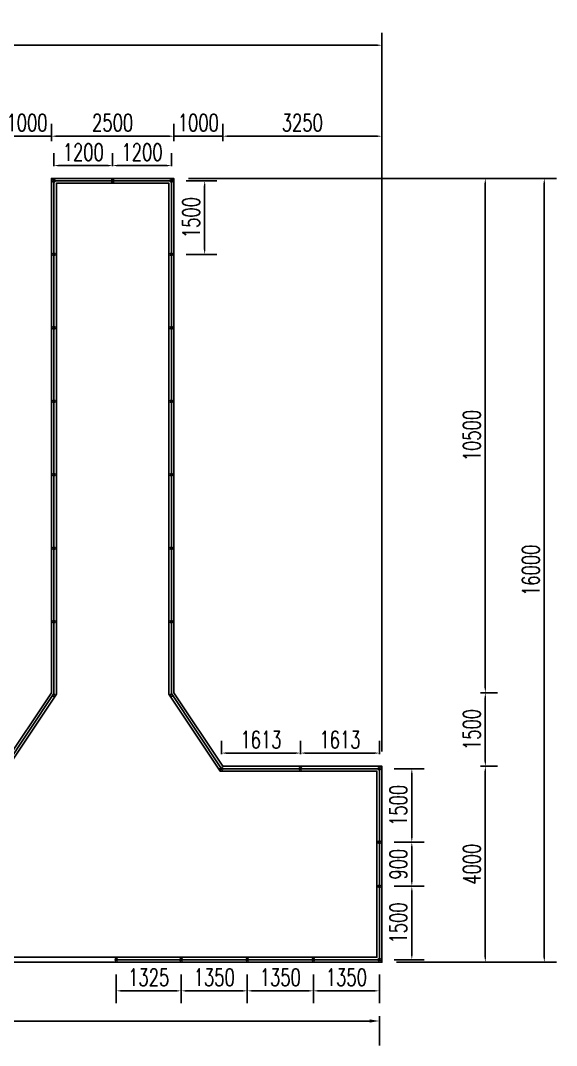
# Model space of a CAD drawing. Extents: x -89702 to 926017, y -610001 to -56924.
# Drawn here: x 542684 to 553634, y -231278 to -210354 of the extents above; entities that cross this region are included whole.
import ezdxf

# ---------------------------------------------------------------- set-up
doc = ezdxf.new("R2010")
doc.units = 0
doc.header["$LTSCALE"] = 10
doc.header["$MEASUREMENT"] = 0
for name, color, linetype in [('L-TEXT文字标注', 7, 'Continuous'), ('W-PLASTIC_RAILINGS塑木栏杆', 6, 'Continuous'), ('W-STEEL_FRAME钢架', 3, 'Continuous')]:
    doc.layers.add(name, color=color, linetype=linetype)
doc.layers.add('文字标注', color=7, linetype='Continuous', lineweight=18)
doc.styles.add('STANDARD_T3', font='simplex.shx', dxfattribs={"width": 0.7, "bigfont": 'gbcbig.shx'})
doc.dimstyles.new('W&&100', dxfattribs={"dimtxt": 350, "dimasz": 100, "dimexe": 250, "dimexo": 300, "dimgap": 100, "dimtad": 1, "dimdec": 0, "dimzin": 0, "dimdsep": 46, "dimtxsty": 'STANDARD_T3', "dimcen": 0.09, "dimclrd": 1, "dimclre": 1, "dimclrt": 7, "dimazin": 2, "dimtfac": 1, "dimtdec": 0, "dimtix": 1, "dimtmove": 2, "dimatfit": 3, "dimfxl": 0, "dimtolj": 1, "dimtzin": 0, "dimarcsym": 0})
doc.dimstyles.new('W&&200', dxfattribs={"dimtxt": 700, "dimasz": 200, "dimexe": 500, "dimexo": 600, "dimgap": 200, "dimtad": 1, "dimdec": 0, "dimzin": 0, "dimdsep": 46, "dimtxsty": 'STANDARD_T3', "dimcen": 0.09, "dimclrd": 1, "dimclre": 1, "dimclrt": 7, "dimazin": 2, "dimtfac": 1, "dimtdec": 0, "dimtix": 1, "dimtmove": 2, "dimatfit": 3, "dimfxl": 0, "dimtolj": 1, "dimtzin": 0, "dimarcsym": 0})

# ---------------------------------------------------------------- blocks, each defined once
blk = doc.blocks.new('*D1788')
at = {"layer": 'Defpoints', "color": 0, "transparency": 16777216}
for p in [(545816, -212716), (545816, -213578), (543316, -224078)]:
    blk.add_point(p, dxfattribs=at)
at = {"layer": '文字标注', "color": 1, "lineweight": -2, "transparency": 16777216}
for p, q in [((543316, -212816), (543316, -212466)), ((545816, -212816), (545816, -212466)), ((543416, -212716), (545716, -212716))]:
    blk.add_line(p, q, dxfattribs=at)
at = {"layer": '文字标注', "color": 1, "transparency": 16777216}
for points in [[(543416, -212700), (543416, -212733), (543316, -212716)], [(545716, -212700), (545716, -212733), (545816, -212716)]]:
    blk.add_solid(points, dxfattribs=at)
at = {"layer": '文字标注', "color": 7, "transparency": 16777216, "insert": (544566, -212441), "char_height": 350, "attachment_point": 5, "style": 'STANDARD_T3'}
blk.add_mtext('\\A1;2500', dxfattribs=at)
blk = doc.blocks.new('*D1789')
at = {"layer": 'Defpoints', "color": 0, "transparency": 16777216}
for p in [(546816, -212716), (545816, -213578), (546816, -225578)]:
    blk.add_point(p, dxfattribs=at)
at = {"layer": '文字标注', "color": 1, "lineweight": -2, "transparency": 16777216}
for p, q in [((545816, -212816), (545816, -212466)), ((546816, -212816), (546816, -212466)), ((545716, -212716), (545616, -212716)), ((545816, -212716), (546816, -212716)), ((546916, -212716), (547016, -212716))]:
    blk.add_line(p, q, dxfattribs=at)
at = {"layer": '文字标注', "color": 1, "transparency": 16777216}
for points in [[(545716, -212700), (545716, -212733), (545816, -212716)], [(546916, -212700), (546916, -212733), (546816, -212716)]]:
    blk.add_solid(points, dxfattribs=at)
at = {"layer": '文字标注', "color": 7, "transparency": 16777216, "insert": (546316, -212441), "char_height": 350, "attachment_point": 5, "style": 'STANDARD_T3'}
blk.add_mtext('\\A1;1000', dxfattribs=at)
blk = doc.blocks.new('*D1790')
at = {"layer": 'Defpoints', "color": 0, "transparency": 16777216}
for p in [(546816, -212716), (546816, -225578), (550066, -225578)]:
    blk.add_point(p, dxfattribs=at)
at = {"layer": '文字标注', "color": 1, "lineweight": -2, "transparency": 16777216}
for p, q in [((546816, -212816), (546816, -212466)), ((550066, -212816), (550066, -212466)), ((549966, -212716), (546916, -212716))]:
    blk.add_line(p, q, dxfattribs=at)
at = {"layer": '文字标注', "color": 1, "transparency": 16777216}
for points in [[(546916, -212700), (546916, -212733), (546816, -212716)], [(549966, -212700), (549966, -212733), (550066, -212716)]]:
    blk.add_solid(points, dxfattribs=at)
at = {"layer": '文字标注', "color": 7, "transparency": 16777216, "insert": (548441, -212441), "char_height": 350, "attachment_point": 5, "style": 'STANDARD_T3'}
blk.add_mtext('\\A1;3250', dxfattribs=at)
blk = doc.blocks.new('*D1791')
at = {"layer": 'Defpoints', "color": 0, "transparency": 16777216}
for p in [(545816, -213578), (545816, -224078), (552179, -224078)]:
    blk.add_point(p, dxfattribs=at)
at = {"layer": '文字标注', "color": 1, "lineweight": -2, "transparency": 16777216}
for p, q in [((552079, -213578), (552429, -213578)), ((552179, -213678), (552179, -223978)), ((552079, -224078), (552429, -224078))]:
    blk.add_line(p, q, dxfattribs=at)
at = {"layer": '文字标注', "color": 1, "transparency": 16777216}
for points in [[(552163, -213678), (552196, -213678), (552179, -213578)], [(552163, -223978), (552196, -223978), (552179, -224078)]]:
    blk.add_solid(points, dxfattribs=at)
at = {"layer": '文字标注', "color": 7, "transparency": 16777216, "insert": (551904, -218828), "char_height": 350, "attachment_point": 5, "rotation": 90, "style": 'STANDARD_T3'}
blk.add_mtext('\\A1;10500', dxfattribs=at)
blk = doc.blocks.new('*D1792')
at = {"layer": 'Defpoints', "color": 0, "transparency": 16777216}
for p in [(545816, -224078), (546816, -225578), (552179, -225578)]:
    blk.add_point(p, dxfattribs=at)
at = {"layer": '文字标注', "color": 1, "lineweight": -2, "transparency": 16777216}
for p, q in [((552079, -224078), (552429, -224078)), ((552179, -224178), (552179, -225478)), ((552079, -225578), (552429, -225578))]:
    blk.add_line(p, q, dxfattribs=at)
at = {"layer": '文字标注', "color": 1, "transparency": 16777216}
for points in [[(552163, -224178), (552196, -224178), (552179, -224078)], [(552163, -225478), (552196, -225478), (552179, -225578)]]:
    blk.add_solid(points, dxfattribs=at)
at = {"layer": '文字标注', "color": 7, "transparency": 16777216, "insert": (551904, -224828), "char_height": 350, "attachment_point": 5, "rotation": 90, "style": 'STANDARD_T3'}
blk.add_mtext('\\A1;1500', dxfattribs=at)
blk = doc.blocks.new('*D1793')
at = {"layer": 'Defpoints', "color": 0, "transparency": 16777216}
for p in [(550066, -225578), (550066, -229578), (552179, -229578)]:
    blk.add_point(p, dxfattribs=at)
at = {"layer": '文字标注', "color": 1, "lineweight": -2, "transparency": 16777216}
for p, q in [((552079, -225578), (552429, -225578)), ((552179, -225678), (552179, -229478)), ((552079, -229578), (552429, -229578))]:
    blk.add_line(p, q, dxfattribs=at)
at = {"layer": '文字标注', "color": 1, "transparency": 16777216}
for points in [[(552163, -225678), (552196, -225678), (552179, -225578)], [(552163, -229478), (552196, -229478), (552179, -229578)]]:
    blk.add_solid(points, dxfattribs=at)
at = {"layer": '文字标注', "color": 7, "transparency": 16777216, "insert": (551904, -227578), "char_height": 350, "attachment_point": 5, "rotation": 90, "style": 'STANDARD_T3'}
blk.add_mtext('\\A1;4000', dxfattribs=at)
blk = doc.blocks.new('*D1794')
at = {"layer": 'Defpoints', "color": 0, "transparency": 16777216}
for p in [(514116, -229528), (550016, -229528), (514116, -230778)]:
    blk.add_point(p, dxfattribs=at)
at = {"layer": 'L-TEXT文字标注', "color": 1, "lineweight": -2, "transparency": 16777216}
for p, q in [((514116, -230678), (514116, -231278)), ((549816, -230778), (514316, -230778)), ((550016, -230678), (550016, -231278))]:
    blk.add_line(p, q, dxfattribs=at)
at = {"layer": 'L-TEXT文字标注', "color": 1, "transparency": 16777216}
for points in [[(514316, -230745), (514316, -230811), (514116, -230778)], [(549816, -230745), (549816, -230811), (550016, -230778)]]:
    blk.add_solid(points, dxfattribs=at)
at = {"layer": 'L-TEXT文字标注', "color": 7, "transparency": 16777216, "insert": (532066, -230228), "char_height": 700, "attachment_point": 5, "style": 'STANDARD_T3'}
blk.add_mtext('\\A1;35900', dxfattribs=at)
blk = doc.blocks.new('*D1785')
at = {"layer": 'Defpoints', "color": 0, "transparency": 16777216}
for p in [(550066, -210859), (514066, -225578), (550066, -225578)]:
    blk.add_point(p, dxfattribs=at)
at = {"layer": '文字标注', "color": 1, "lineweight": -2, "transparency": 16777216}
for p, q in [((514066, -225278), (514066, -210609)), ((550066, -225278), (550066, -210609)), ((514166, -210859), (549966, -210859))]:
    blk.add_line(p, q, dxfattribs=at)
at = {"layer": '文字标注', "color": 1, "transparency": 16777216}
for points in [[(514166, -210842), (514166, -210876), (514066, -210859)], [(549966, -210842), (549966, -210876), (550066, -210859)]]:
    blk.add_solid(points, dxfattribs=at)
at = {"layer": '文字标注', "color": 7, "transparency": 16777216, "insert": (532066, -210584), "char_height": 350, "attachment_point": 5, "style": 'STANDARD_T3'}
blk.add_mtext('\\A1;36000', dxfattribs=at)
blk = doc.blocks.new('*D1786')
at = {"layer": 'Defpoints', "color": 0, "transparency": 16777216}
for p in [(545816, -213578), (550066, -229578), (553384, -229578)]:
    blk.add_point(p, dxfattribs=at)
at = {"layer": '文字标注', "color": 1, "lineweight": -2, "transparency": 16777216}
for p, q in [((546116, -213578), (553634, -213578)), ((553384, -213678), (553384, -229478)), ((550366, -229578), (553634, -229578))]:
    blk.add_line(p, q, dxfattribs=at)
at = {"layer": '文字标注', "color": 1, "transparency": 16777216}
for points in [[(553367, -213678), (553400, -213678), (553384, -213578)], [(553367, -229478), (553400, -229478), (553384, -229578)]]:
    blk.add_solid(points, dxfattribs=at)
at = {"layer": '文字标注', "color": 7, "transparency": 16777216, "insert": (553109, -221578), "char_height": 350, "attachment_point": 5, "rotation": 90, "style": 'STANDARD_T3'}
blk.add_mtext('\\A1;16000', dxfattribs=at)
blk = doc.blocks.new('*U1986')
at = {"layer": 'W-PLASTIC_RAILINGS塑木栏杆'}
blk.add_circle((0, 0), 25, dxfattribs=at)
blk = doc.blocks.new('*U1987')
at = {"layer": 'W-PLASTIC_RAILINGS塑木栏杆', "color": 0, "linetype": 'ByBlock', "lineweight": -2, "transparency": 16777216}
for p in [(0, 0), (0, -1500), (0, -3000), (0, -4500), (0, -6000), (0, -7500), (0, -9000), (0, -10500)]:
    blk.add_blockref('*U1986', p, dxfattribs=at)
blk = doc.blocks.new('*U1988')
at = {"layer": 'W-PLASTIC_RAILINGS塑木栏杆'}
blk.add_circle((0, 0), 25, dxfattribs=at)
blk = doc.blocks.new('*U1989')
at = {"layer": 'W-PLASTIC_RAILINGS塑木栏杆', "color": 0, "linetype": 'ByBlock', "lineweight": -2, "transparency": 16777216}
for p in [(0, 0), (0, -1500), (0, -3000), (0, -4500), (0, -6000), (0, -7500), (0, -9000), (0, -10500)]:
    blk.add_blockref('*U1988', p, dxfattribs=at)
blk = doc.blocks.new('*D2016')
at = {"layer": 'Defpoints', "color": 0, "transparency": 16777216}
for p in [(542316, -212716), (543316, -213578), (542316, -225578)]:
    blk.add_point(p, dxfattribs=at)
at = {"layer": '文字标注', "color": 1, "lineweight": -2, "transparency": 16777216}
for p, q in [((542316, -212816), (542316, -212466)), ((543316, -212816), (543316, -212466)), ((542216, -212716), (542116, -212716)), ((543316, -212716), (542316, -212716)), ((543416, -212716), (543516, -212716))]:
    blk.add_line(p, q, dxfattribs=at)
at = {"layer": '文字标注', "color": 1, "transparency": 16777216}
for points in [[(542216, -212700), (542216, -212733), (542316, -212716)], [(543416, -212700), (543416, -212733), (543316, -212716)]]:
    blk.add_solid(points, dxfattribs=at)
at = {"layer": '文字标注', "color": 7, "transparency": 16777216, "insert": (542816, -212441), "char_height": 350, "attachment_point": 5, "style": 'STANDARD_T3'}
blk.add_mtext('\\A1;1000', dxfattribs=at)
blk = doc.blocks.new('*D2025')
at = {"layer": 'Defpoints', "color": 0, "transparency": 16777216}
for p in [(545766, -213316), (544566, -213628), (545766, -213628)]:
    blk.add_point(p, dxfattribs=at)
at = {"layer": '文字标注', "color": 1, "lineweight": -2, "transparency": 16777216}
for p, q in [((544566, -213328), (544566, -213066)), ((545766, -213328), (545766, -213066)), ((544666, -213316), (545666, -213316))]:
    blk.add_line(p, q, dxfattribs=at)
at = {"layer": '文字标注', "color": 1, "transparency": 16777216}
for points in [[(544666, -213299), (544666, -213333), (544566, -213316)], [(545666, -213299), (545666, -213333), (545766, -213316)]]:
    blk.add_solid(points, dxfattribs=at)
at = {"layer": '文字标注', "color": 7, "transparency": 16777216, "insert": (545166, -213041), "char_height": 350, "attachment_point": 5, "style": 'STANDARD_T3'}
blk.add_mtext('\\A1;1200', dxfattribs=at)
blk = doc.blocks.new('*D2026')
at = {"layer": 'Defpoints', "color": 0, "transparency": 16777216}
for p in [(544566, -213316), (543366, -213628), (544566, -213628)]:
    blk.add_point(p, dxfattribs=at)
at = {"layer": '文字标注', "color": 1, "lineweight": -2, "transparency": 16777216}
for p, q in [((543366, -213328), (543366, -213066)), ((544566, -213328), (544566, -213066)), ((543466, -213316), (544466, -213316))]:
    blk.add_line(p, q, dxfattribs=at)
at = {"layer": '文字标注', "color": 1, "transparency": 16777216}
for points in [[(543466, -213299), (543466, -213333), (543366, -213316)], [(544466, -213299), (544466, -213333), (544566, -213316)]]:
    blk.add_solid(points, dxfattribs=at)
at = {"layer": '文字标注', "color": 7, "transparency": 16777216, "insert": (543966, -213041), "char_height": 350, "attachment_point": 5, "style": 'STANDARD_T3'}
blk.add_mtext('\\A1;1200', dxfattribs=at)
blk = doc.blocks.new('*D2027')
at = {"layer": 'Defpoints', "color": 0, "transparency": 16777216}
for p in [(545766, -213628), (545766, -215128), (546446, -215128)]:
    blk.add_point(p, dxfattribs=at)
at = {"layer": '文字标注', "color": 1, "lineweight": -2, "transparency": 16777216}
for p, q in [((546066, -213628), (546696, -213628)), ((546446, -213728), (546446, -215028)), ((546066, -215128), (546696, -215128))]:
    blk.add_line(p, q, dxfattribs=at)
at = {"layer": '文字标注', "color": 1, "transparency": 16777216}
for points in [[(546430, -213728), (546463, -213728), (546446, -213628)], [(546430, -215028), (546463, -215028), (546446, -215128)]]:
    blk.add_solid(points, dxfattribs=at)
at = {"layer": '文字标注', "color": 7, "transparency": 16777216, "insert": (546171, -214378), "char_height": 350, "attachment_point": 5, "rotation": 90, "style": 'STANDARD_T3'}
blk.add_mtext('\\A1;1500', dxfattribs=at)
blk = doc.blocks.new('*D2046')
at = {"layer": 'Defpoints', "color": 0, "transparency": 16777216}
for p in [(548403, -225309), (546789, -225628), (548403, -225628)]:
    blk.add_point(p, dxfattribs=at)
at = {"layer": '文字标注', "color": 1, "lineweight": -2, "transparency": 16777216}
for p, q in [((546789, -225328), (546789, -225059)), ((548403, -225328), (548403, -225059)), ((546889, -225309), (548303, -225309))]:
    blk.add_line(p, q, dxfattribs=at)
at = {"layer": '文字标注', "color": 1, "transparency": 16777216}
for points in [[(546889, -225292), (546889, -225326), (546789, -225309)], [(548303, -225292), (548303, -225326), (548403, -225309)]]:
    blk.add_solid(points, dxfattribs=at)
at = {"layer": '文字标注', "color": 7, "transparency": 16777216, "insert": (547596, -225034), "char_height": 350, "attachment_point": 5, "style": 'STANDARD_T3'}
blk.add_mtext('\\A1;1613', dxfattribs=at)
blk = doc.blocks.new('*D2047')
at = {"layer": 'Defpoints', "color": 0, "transparency": 16777216}
for p in [(550016, -225309), (548403, -225628), (550016, -225628)]:
    blk.add_point(p, dxfattribs=at)
at = {"layer": '文字标注', "color": 1, "lineweight": -2, "transparency": 16777216}
for p, q in [((548403, -225328), (548403, -225059)), ((550016, -225328), (550016, -225059)), ((548503, -225309), (549916, -225309))]:
    blk.add_line(p, q, dxfattribs=at)
at = {"layer": '文字标注', "color": 1, "transparency": 16777216}
for points in [[(548503, -225292), (548503, -225326), (548403, -225309)], [(549916, -225292), (549916, -225326), (550016, -225309)]]:
    blk.add_solid(points, dxfattribs=at)
at = {"layer": '文字标注', "color": 7, "transparency": 16777216, "insert": (549209, -225034), "char_height": 350, "attachment_point": 5, "style": 'STANDARD_T3'}
blk.add_mtext('\\A1;1613', dxfattribs=at)
blk = doc.blocks.new('*D2048')
at = {"layer": 'Defpoints', "color": 0, "transparency": 16777216}
for p in [(550016, -225628), (550016, -227128), (550678, -227128)]:
    blk.add_point(p, dxfattribs=at)
at = {"layer": '文字标注', "color": 1, "lineweight": -2, "transparency": 16777216}
for p, q in [((550316, -225628), (550928, -225628)), ((550678, -225728), (550678, -227028)), ((550316, -227128), (550928, -227128))]:
    blk.add_line(p, q, dxfattribs=at)
at = {"layer": '文字标注', "color": 1, "transparency": 16777216}
for points in [[(550661, -225728), (550694, -225728), (550678, -225628)], [(550661, -227028), (550694, -227028), (550678, -227128)]]:
    blk.add_solid(points, dxfattribs=at)
at = {"layer": '文字标注', "color": 7, "transparency": 16777216, "insert": (550403, -226378), "char_height": 350, "attachment_point": 5, "rotation": 90, "style": 'STANDARD_T3'}
blk.add_mtext('\\A1;1500', dxfattribs=at)
blk = doc.blocks.new('*D2049')
at = {"layer": 'Defpoints', "color": 0, "transparency": 16777216}
for p in [(550016, -227128), (550016, -228028), (550678, -228028)]:
    blk.add_point(p, dxfattribs=at)
at = {"layer": '文字标注', "color": 1, "lineweight": -2, "transparency": 16777216}
for p, q in [((550316, -227128), (550928, -227128)), ((550678, -227228), (550678, -227928)), ((550316, -228028), (550928, -228028))]:
    blk.add_line(p, q, dxfattribs=at)
at = {"layer": '文字标注', "color": 1, "transparency": 16777216}
for points in [[(550661, -227228), (550694, -227228), (550678, -227128)], [(550661, -227928), (550694, -227928), (550678, -228028)]]:
    blk.add_solid(points, dxfattribs=at)
at = {"layer": '文字标注', "color": 7, "transparency": 16777216, "insert": (550403, -227578), "char_height": 350, "attachment_point": 5, "rotation": 90, "style": 'STANDARD_T3'}
blk.add_mtext('\\A1;900', dxfattribs=at)
blk = doc.blocks.new('*D2050')
at = {"layer": 'Defpoints', "color": 0, "transparency": 16777216}
for p in [(550016, -228028), (550016, -229528), (550678, -229528)]:
    blk.add_point(p, dxfattribs=at)
at = {"layer": '文字标注', "color": 1, "lineweight": -2, "transparency": 16777216}
for p, q in [((550316, -228028), (550928, -228028)), ((550678, -228128), (550678, -229428)), ((550316, -229528), (550928, -229528))]:
    blk.add_line(p, q, dxfattribs=at)
at = {"layer": '文字标注', "color": 1, "transparency": 16777216}
for points in [[(550661, -228128), (550694, -228128), (550678, -228028)], [(550661, -229428), (550694, -229428), (550678, -229528)]]:
    blk.add_solid(points, dxfattribs=at)
at = {"layer": '文字标注', "color": 7, "transparency": 16777216, "insert": (550403, -228778), "char_height": 350, "attachment_point": 5, "rotation": 90, "style": 'STANDARD_T3'}
blk.add_mtext('\\A1;1500', dxfattribs=at)
blk = doc.blocks.new('*D2054')
at = {"layer": 'Defpoints', "color": 0, "transparency": 16777216}
for p in [(544641, -229528), (545966, -229528), (544641, -230162)]:
    blk.add_point(p, dxfattribs=at)
at = {"layer": '文字标注', "color": 1, "lineweight": -2, "transparency": 16777216}
for p, q in [((544641, -229828), (544641, -230412)), ((545966, -229828), (545966, -230412)), ((545866, -230162), (544741, -230162))]:
    blk.add_line(p, q, dxfattribs=at)
at = {"layer": '文字标注', "color": 1, "transparency": 16777216}
for points in [[(544741, -230146), (544741, -230179), (544641, -230162)], [(545866, -230146), (545866, -230179), (545966, -230162)]]:
    blk.add_solid(points, dxfattribs=at)
at = {"layer": '文字标注', "color": 7, "transparency": 16777216, "insert": (545303, -229887), "char_height": 350, "attachment_point": 5, "style": 'STANDARD_T3'}
blk.add_mtext('\\A1;1325', dxfattribs=at)
blk = doc.blocks.new('*D2109')
at = {"layer": 'Defpoints', "color": 0, "transparency": 16777216}
for p in [(545966, -229528), (547316, -229528), (547316, -230162)]:
    blk.add_point(p, dxfattribs=at)
at = {"layer": '文字标注', "color": 1, "lineweight": -2, "transparency": 16777216}
for p, q in [((545966, -229828), (545966, -230412)), ((547316, -229828), (547316, -230412)), ((546066, -230162), (547216, -230162))]:
    blk.add_line(p, q, dxfattribs=at)
at = {"layer": '文字标注', "color": 1, "transparency": 16777216}
for points in [[(546066, -230146), (546066, -230179), (545966, -230162)], [(547216, -230146), (547216, -230179), (547316, -230162)]]:
    blk.add_solid(points, dxfattribs=at)
at = {"layer": '文字标注', "color": 7, "transparency": 16777216, "insert": (546641, -229887), "char_height": 350, "attachment_point": 5, "style": 'STANDARD_T3'}
blk.add_mtext('\\A1;1350', dxfattribs=at)
blk = doc.blocks.new('*D2110')
at = {"layer": 'Defpoints', "color": 0, "transparency": 16777216}
for p in [(547316, -229528), (548666, -229528), (548666, -230162)]:
    blk.add_point(p, dxfattribs=at)
at = {"layer": '文字标注', "color": 1, "lineweight": -2, "transparency": 16777216}
for p, q in [((547316, -229828), (547316, -230412)), ((548666, -229828), (548666, -230412)), ((547416, -230162), (548566, -230162))]:
    blk.add_line(p, q, dxfattribs=at)
at = {"layer": '文字标注', "color": 1, "transparency": 16777216}
for points in [[(547416, -230146), (547416, -230179), (547316, -230162)], [(548566, -230146), (548566, -230179), (548666, -230162)]]:
    blk.add_solid(points, dxfattribs=at)
at = {"layer": '文字标注', "color": 7, "transparency": 16777216, "insert": (547991, -229887), "char_height": 350, "attachment_point": 5, "style": 'STANDARD_T3'}
blk.add_mtext('\\A1;1350', dxfattribs=at)
blk = doc.blocks.new('*D2111')
at = {"layer": 'Defpoints', "color": 0, "transparency": 16777216}
for p in [(548666, -229528), (550016, -229528), (550016, -230162)]:
    blk.add_point(p, dxfattribs=at)
at = {"layer": '文字标注', "color": 1, "lineweight": -2, "transparency": 16777216}
for p, q in [((548666, -229828), (548666, -230412)), ((550016, -229828), (550016, -230412)), ((548766, -230162), (549916, -230162))]:
    blk.add_line(p, q, dxfattribs=at)
at = {"layer": '文字标注', "color": 1, "transparency": 16777216}
for points in [[(548766, -230146), (548766, -230179), (548666, -230162)], [(549916, -230146), (549916, -230179), (550016, -230162)]]:
    blk.add_solid(points, dxfattribs=at)
at = {"layer": '文字标注', "color": 7, "transparency": 16777216, "insert": (549341, -229887), "char_height": 350, "attachment_point": 5, "style": 'STANDARD_T3'}
blk.add_mtext('\\A1;1350', dxfattribs=at)

msp = doc.modelspace()

# ---------------------------------------------------------------- linework, layer by layer
at = {"layer": 'W-PLASTIC_RAILINGS塑木栏杆'}
for p, q in [((543366.4, -224093), (543366.4, -213627.9)), ((543366.4, -213627.9), (545766.1, -213627.9)), ((545766.1, -213627.9), (545766.1, -224093)), ((542343.1, -225627.9), (543366.4, -224093)), ((545766.1, -224093), (546789.4, -225627.9)), ((546789.4, -225627.9), (550016.1, -225627.9)), ((550016.1, -225627.9), (550016.1, -229527.6)), ((550016.1, -229527.6), (544641.2, -229527.6))]:
    msp.add_line(p, q, dxfattribs=at)
for centre in [(544566.2, -213627.9), (546789.4, -225627.9), (548402.8, -225627.9), (550016.1, -225627.9), (550016.1, -227127.6), (550016.1, -228027.6), (544640.8, -229527.6), (545966.1, -229527.6), (547316.1, -229527.6), (548666.1, -229527.6), (550016.1, -229527.6)]:
    msp.add_circle(centre, 25, dxfattribs=at)
at = {"layer": 'W-STEEL_FRAME钢架'}
for points in [[(520816.2, -213577.8), (518316.2, -213577.8), (518316.2, -224077.8), (517316.2, -225577.8), (514066.2, -225577.8), (514066.2, -229577.8), (550066.2, -229577.8), (550066.2, -225577.8), (546816.2, -225577.8), (545816.2, -224077.8), (545816.2, -213577.8), (543316.2, -213577.8), (543316.2, -224077.8), (542316.2, -225577.8), (534316.2, -225577.8), (533316.2, -224077.8), (533316.2, -213577.8), (530816.2, -213577.8), (530816.2, -224077.8), (529816.2, -225577.8), (521816.2, -225577.8), (520816.2, -224077.8)], [(520716.2, -213677.8), (518416.2, -213677.8), (518416.2, -224108.1), (517369.8, -225677.8), (514166.2, -225677.8), (514166.2, -229477.8), (549966.2, -229477.8), (549966.2, -225677.8), (546762.7, -225677.8), (545716.2, -224108.1), (545716.2, -213677.8), (543416.2, -213677.8), (543416.2, -224108.1), (542369.8, -225677.8), (534262.7, -225677.8), (533216.2, -224108.1), (533216.2, -213677.8), (530916.2, -213677.8), (530916.2, -224108.1), (529869.8, -225677.8), (521762.7, -225677.8), (520716.2, -224108.1)]]:
    msp.add_lwpolyline(points, close=True, dxfattribs=at)

# ---------------------------------------------------------------- block references
at = {"layer": 'W-PLASTIC_RAILINGS塑木栏杆', "color": 3}
msp.add_blockref('*U1987', (543366.4, -213627.9), dxfattribs=at)
at = {"layer": 'W-PLASTIC_RAILINGS塑木栏杆', "color": 3, "xscale": -1}
msp.add_blockref('*U1989', (545766.1, -213627.9), dxfattribs=at)

# ---------------------------------------------------------------- dimensions: what is measured, and where the dimension line sits
at = {"layer": 'L-TEXT文字标注', "color": 3}
dim = msp.add_linear_dim(base=(514116.4, -230778.1), p1=(550016.1, -229527.6), p2=(514116.4, -229527.6), dimstyle='W&&200', override={"dimfxlon": 1}, dxfattribs=at)
dim.commit()
dim.dimension.update_dxf_attribs({"geometry": '*D1794', "text_midpoint": (532066.2, -230228.1)})
at = {"layer": '文字标注'}
for base, p1, p2, picture, middle in [((550066.2, -210859.2), (514066.2, -225577.8), (550066.2, -225577.8), '*D1785', (532066.2, -210584.2)), ((544566.2, -213316.1), (543366.4, -213627.9), (544566.2, -213627.9), '*D2026', (543966.3, -213041.1)), ((545766.1, -213316.1), (544566.2, -213627.9), (545766.1, -213627.9), '*D2025', (545166.2, -213041.1)), ((548402.8, -225309), (546789.4, -225627.9), (548402.8, -225627.9), '*D2046', (547596.1, -225034)), ((550016.1, -225309), (548402.8, -225627.9), (550016.1, -225627.9), '*D2047', (549209.4, -225034)), ((544640.8, -230162.5), (545966.1, -229527.6), (544640.8, -229527.6), '*D2054', (545303.4, -229887.5)), ((547316.1, -230162.5), (545966.1, -229527.6), (547316.1, -229527.6), '*D2109', (546641.1, -229887.5)), ((548666.1, -230162.5), (547316.1, -229527.6), (548666.1, -229527.6), '*D2110', (547991.1, -229887.5)), ((550016.1, -230162.5), (548666.1, -229527.6), (550016.1, -229527.6), '*D2111', (549341.1, -229887.5))]:
    dim = msp.add_linear_dim(base=base, p1=p1, p2=p2, dimstyle='W&&100', dxfattribs=at)
    dim.commit()
    dim.dimension.update_dxf_attribs({"geometry": picture, "text_midpoint": middle})
for base, p1, p2, angle, picture, middle in [((542316.2, -212716.4), (543316.2, -213577.8), (542316.2, -225577.8), 180, '*D2016', (542816.2, -212441.4)), ((552179.2, -224077.8), (545816.2, -213577.8), (545816.2, -224077.8), 90, '*D1791', (551904.2, -218827.8)), ((552179.2, -225577.8), (545816.2, -224077.8), (546816.2, -225577.8), 90, '*D1792', (551904.2, -224827.8)), ((552179.2, -229577.8), (550066.2, -225577.8), (550066.2, -229577.8), 90, '*D1793', (551904.2, -227577.8))]:
    dim = msp.add_linear_dim(base=base, p1=p1, p2=p2, angle=angle, dimstyle='W&&100', override={"dimfxlon": 1}, dxfattribs=at)
    dim.commit()
    dim.dimension.update_dxf_attribs({"geometry": picture, "text_midpoint": middle})
for base, p1, p2, picture, middle in [((545816.2, -212716.4), (543316.2, -224077.8), (545816.2, -213577.8), '*D1788', (544566.2, -212441.4)), ((546816.2, -212716.4), (545816.2, -213577.8), (546816.2, -225577.8), '*D1789', (546316.2, -212441.4)), ((546816.2, -212716.4), (550066.2, -225577.8), (546816.2, -225577.8), '*D1790', (548441.2, -212441.4))]:
    dim = msp.add_linear_dim(base=base, p1=p1, p2=p2, dimstyle='W&&100', override={"dimfxlon": 1}, dxfattribs=at)
    dim.commit()
    dim.dimension.update_dxf_attribs({"geometry": picture, "text_midpoint": middle})
for base, p1, p2, picture, middle in [((546446.4, -215127.9), (545766.1, -213627.9), (545766.1, -215127.9), '*D2027', (546171.4, -214377.9)), ((553383.6, -229577.8), (545816.2, -213577.8), (550066.2, -229577.8), '*D1786', (553108.6, -221577.8)), ((550677.8, -227127.6), (550016.1, -225627.9), (550016.1, -227127.6), '*D2048', (550402.8, -226377.8)), ((550677.8, -228027.6), (550016.1, -227127.6), (550016.1, -228027.6), '*D2049', (550402.8, -227577.6)), ((550677.8, -229527.6), (550016.1, -228027.6), (550016.1, -229527.6), '*D2050', (550402.8, -228777.6))]:
    dim = msp.add_linear_dim(base=base, p1=p1, p2=p2, angle=90, dimstyle='W&&100', dxfattribs=at)
    dim.commit()
    dim.dimension.update_dxf_attribs({"geometry": picture, "text_midpoint": middle})

doc.saveas('drawing.dxf')
